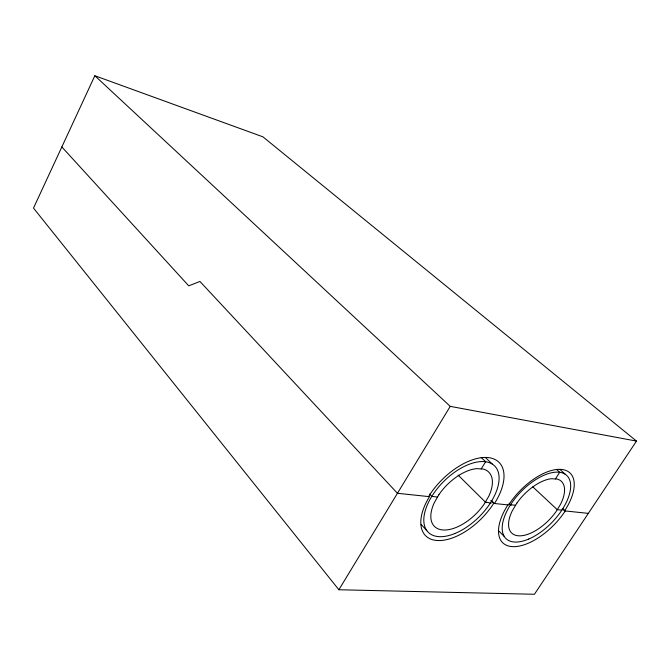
<?xml version="1.0" encoding="UTF-8"?>
<svg xmlns="http://www.w3.org/2000/svg" width="670" height="670" viewBox="0 0 670 670"><rect width="100%" height="100%" fill="white"/><g stroke="black" fill="none" stroke-linecap="round" stroke-linejoin="round"><path stroke-width="1" d="M94.847 75.735L33.5 208.094L338.878 589.751L534.434 594.265L636.5 441.094L262.933 136.839L94.847 75.735L450.24 406.363L636.5 441.094M338.878 589.751L450.24 406.363M481.202 468.916L485.691 461.756L481.186 457.459M555.396 478.95L559.726 472.283L556.644 469.519M437.552 497.023L431.765 496.411L429.596 494.159M485.356 502.073L491.152 503.153M510.557 504.736L515.582 505.264M561.837 510.155L557.239 509.669L532.792 486.839M490.758 500.54L493.681 503.421L508.639 504.987A47.83 23.793 -46 0 1 561.644 469.444A47.83 23.793 -46 0 1 564.584 510.875L588.335 513.379M560.011 469.536L565.455 474.419M562.976 508.815L565.279 510.95A49.078 24.413 -46 0 1 511.461 546.553A49.078 24.413 -46 0 1 507.868 504.912M562.306 508.756L564.584 510.875M485.524 457.635L492.358 464.109M509.066 503.287L511.093 505.247M491.554 500.632L494.477 503.505A52.57 28.023 -44.9 0 0 488.145 457.577A52.57 28.023 -44.9 0 0 428.582 496.57M458.079 475.055L485.884 502.601M499.117 531.277L504.267 536.452M421.162 524.501L426.798 530.581M61.841 146.956L188.747 285.847L199.928 281.45L397.452 493.296L429.47 496.663A51.23 27.311 -44.9 0 0 436.245 540.43A51.23 27.311 -44.9 0 0 493.681 503.421M438.909 494.653L434.219 502.843A38.391 20.477 -44.9 0 0 443.842 530.012A38.391 20.477 -44.9 0 0 484.025 504.334L488.648 496.478A38.391 20.477 -44.9 0 0 483.078 469.025L476.563 468.64A38.391 20.477 -44.9 0 0 438.909 494.653M516.905 503.061L512.341 510.682A35.845 17.847 -46 0 0 519.258 535.841A35.845 17.847 -46 0 0 555.941 511.78L560.438 504.451A35.845 17.847 -46 0 0 557.038 479.033L551.335 478.723A35.845 17.847 -46 0 0 516.905 503.061M528.731 539.04A43.818 21.817 -46 0 0 569.165 478.765A43.818 21.817 -46 0 0 511.394 503.463A43.818 21.817 -46 0 0 528.731 539.04M454.788 533.546A46.934 25.041 -44.9 0 0 496.864 468.849A46.934 25.041 -44.9 0 0 432.694 494.954A46.934 25.041 -44.9 0 0 454.788 533.546"/></g></svg>
